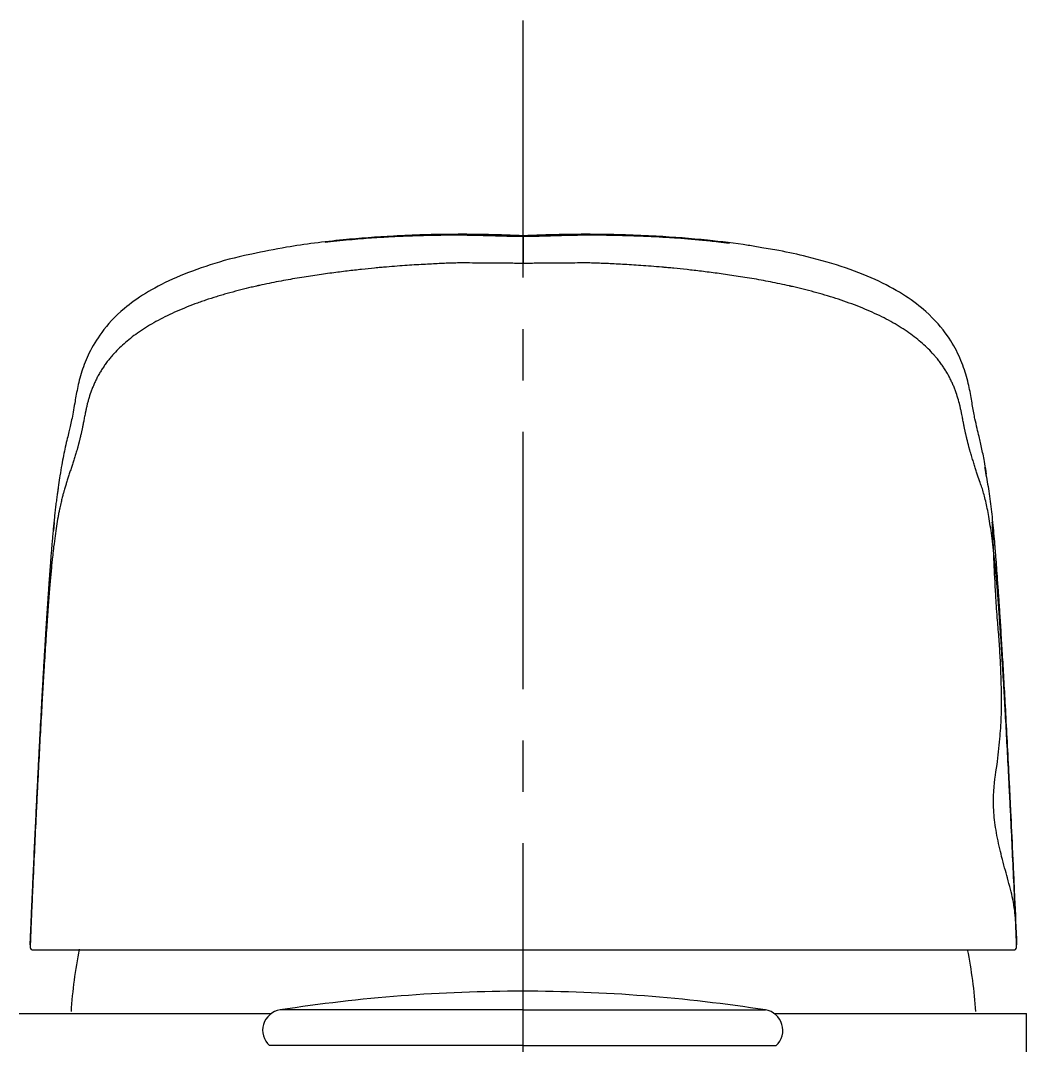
# Model space of a CAD drawing. Extents: x 1171 to 2300, y 0 to 827.
# Drawn here: x 1423.33 to 1472.25, y 290.29 to 340.12 of the extents above; entities that cross this region are included whole.
import ezdxf

# ---------------------------------------------------------------- set-up
doc = ezdxf.new("R2010")
doc.units = 0
doc.header["$LTSCALE"] = 10
doc.header["$MEASUREMENT"] = 0
doc.linetypes.add('CENTER', pattern=[2, 1.25, -0.25, 0.25, -0.25])
doc.layers.add('1', color=7, linetype='CONTINUOUS')

msp = doc.modelspace()

# ---------------------------------------------------------------- linework, layer by layer
at = {"layer": '1', "color": 1, "linetype": 'CENTER', "lineweight": -3}
msp.add_line((1447.754, 340.123), (1447.754, 182.282), dxfattribs=at)
at = {"layer": '1', "color": 7, "linetype": 'Continuous', "lineweight": -3}
for p, q in [((1447.754, 292.021), (1435.95, 292.021)), ((1447.754, 292.021), (1459.558, 292.021)), ((1447.754, 290.293), (1435.43, 290.293)), ((1447.754, 290.293), (1460.078, 290.293))]:
    msp.add_line(p, q, dxfattribs=at)
for centre, radius, start, end in [((1447.785, 290.581), 22.042, 168.5073, 176.4605), ((1447.785, 290.581), 22.042, 3.5395, 11.4414), ((1447.754, 216.081), 76.851, 90, 98.83502), ((1447.754, 216.081), 76.851, 81.16498, 90), ((1436.104, 291.033), 1, 98.835, 227.6589), ((1459.404, 291.033), 1, 312.3411, 81.165)]:
    msp.add_arc(centre, radius, start, end, dxfattribs=at)
msp.add_ellipse((1447.785, 328.664), major_axis=(0, -1), ratio=0.000006, start_param=1.212251, end_param=3.20728, dxfattribs=at)
for points, knots in [([(1447.785, 329.659), (1446.651, 329.711), (1444.54, 329.753), (1441.605, 329.67), (1438.871, 329.464), (1436.536, 329.169), (1435.125, 328.887), (1434.579, 328.763)], [0, 0, 0, 0, 0.245704, 0.460379, 0.643405, 0.858136, 1, 1, 1, 1]), ([(1438.141, 329.349), (1438.226, 329.359), (1438.516, 329.392), (1439.001, 329.442), (1439.585, 329.496), (1440.131, 329.54), (1440.639, 329.575), (1441.102, 329.604), (1441.528, 329.626), (1441.923, 329.644), (1442.3, 329.659), (1442.658, 329.67), (1442.998, 329.68), (1443.319, 329.687), (1443.622, 329.693), (1443.905, 329.696), (1444.17, 329.699), (1444.384, 329.699), (1444.553, 329.699), (1444.682, 329.699), (1444.808, 329.698), (1444.933, 329.696), (1445.054, 329.695), (1445.173, 329.693), (1445.29, 329.691), (1445.404, 329.689), (1445.515, 329.686), (1445.623, 329.684), (1445.729, 329.681), (1445.832, 329.678), (1445.932, 329.676), (1446.03, 329.673), (1446.124, 329.67), (1446.217, 329.668), (1446.306, 329.665), (1446.393, 329.663), (1446.477, 329.66), (1446.559, 329.658), (1446.639, 329.655), (1446.717, 329.653), (1446.792, 329.651), (1446.866, 329.649), (1446.938, 329.647), (1447.008, 329.645), (1447.076, 329.643), (1447.143, 329.642), (1447.209, 329.64), (1447.274, 329.638), (1447.339, 329.637), (1447.402, 329.636), (1447.466, 329.635), (1447.529, 329.634), (1447.592, 329.633), (1447.656, 329.632), (1447.72, 329.632), (1447.763, 329.631), (1447.785, 329.631)], [0, 0, 0, 0, 0.027639, 0.09417, 0.156302, 0.214022, 0.267337, 0.316284, 0.359182, 0.400136, 0.439131, 0.476157, 0.511201, 0.544258, 0.57533, 0.604426, 0.631564, 0.656772, 0.670205, 0.6834, 0.696349, 0.709045, 0.72148, 0.733649, 0.745547, 0.757171, 0.768518, 0.779586, 0.790373, 0.80088, 0.811106, 0.821053, 0.830723, 0.84012, 0.849249, 0.858117, 0.866731, 0.875101, 0.883238, 0.891152, 0.898856, 0.906361, 0.913678, 0.920823, 0.927809, 0.934654, 0.941377, 0.947998, 0.954538, 0.96102, 0.967465, 0.973898, 0.980341, 0.986822, 0.993365, 1, 1, 1, 1]), ([(1459.376, 329.078), (1459.157, 329.118), (1458.31, 329.264), (1456.602, 329.467), (1454.108, 329.664), (1451.105, 329.754), (1448.943, 329.712), (1447.785, 329.659)], [0, 0, 0, 0, 0.062427, 0.238891, 0.454821, 0.709857, 1, 1, 1, 1]), ([(1447.785, 329.631), (1447.837, 329.631), (1447.888, 329.632), (1447.989, 329.633), (1448.039, 329.633), (1448.19, 329.636), (1448.291, 329.638), (1448.448, 329.642), (1448.502, 329.643), (1448.612, 329.646), (1448.668, 329.648), (1448.842, 329.653), (1448.966, 329.656), (1449.232, 329.664), (1449.374, 329.668), (1449.678, 329.677), (1449.841, 329.681), (1450.188, 329.689), (1450.372, 329.693), (1450.759, 329.698), (1450.963, 329.699), (1451.176, 329.699), (1451.179, 329.699), (1451.181, 329.699), (1451.182, 329.699), (1451.183, 329.699), (1451.183, 329.699), (1451.183, 329.699), (1451.185, 329.699), (1451.19, 329.699), (1451.201, 329.699), (1451.223, 329.699), (1451.267, 329.699), (1451.357, 329.699), (1451.437, 329.698), (1451.601, 329.697), (1451.715, 329.696), (1452.074, 329.691), (1452.333, 329.686), (1452.752, 329.675), (1452.897, 329.671), (1453.196, 329.661), (1453.351, 329.656), (1453.83, 329.636), (1454.169, 329.62), (1454.529, 329.6), (1454.533, 329.599), (1454.538, 329.599), (1454.54, 329.599), (1454.54, 329.599), (1454.541, 329.599), (1454.541, 329.599), (1454.544, 329.599), (1454.554, 329.598), (1454.574, 329.597), (1454.616, 329.595), (1454.699, 329.59), (1454.87, 329.579), (1455.023, 329.569), (1455.335, 329.547), (1455.554, 329.531), (1456.01, 329.493), (1456.249, 329.472), (1456.744, 329.425), (1457.001, 329.398), (1457.441, 329.348), (1457.619, 329.327), (1457.801, 329.304)], [0, 0, 0, 0, 0.019753, 0.019753, 0.039507, 0.039507, 0.079014, 0.079014, 0.098767, 0.098767, 0.118521, 0.118521, 0.158028, 0.158028, 0.197535, 0.197535, 0.237042, 0.237042, 0.276549, 0.276549, 0.316056, 0.316056, 0.316364, 0.316519, 0.316557, 0.316557, 0.316596, 0.316596, 0.316673, 0.31729, 0.318525, 0.320994, 0.325932, 0.335809, 0.355563, 0.355563, 0.39507, 0.39507, 0.474083, 0.474083, 0.51359, 0.51359, 0.553097, 0.553097, 0.632111, 0.632111, 0.632729, 0.633037, 0.633114, 0.633114, 0.633191, 0.633191, 0.633346, 0.63458, 0.63705, 0.641988, 0.651865, 0.671618, 0.711125, 0.711125, 0.790139, 0.790139, 0.869153, 0.869153, 0.948167, 0.948167, 1, 1, 1, 1]), ([(1470.314, 318.071), (1470.285, 318.253), (1470.206, 318.726), (1470.081, 319.317), (1469.956, 319.849), (1469.846, 320.324), (1469.737, 320.772), (1469.638, 321.325), (1469.521, 322.042), (1469.337, 322.871), (1469.009, 323.801), (1468.425, 324.852), (1467.589, 325.827), (1466.428, 326.725), (1465.138, 327.45), (1463.529, 328.104), (1461.834, 328.593), (1460.423, 328.905), (1459.66, 329.034), (1459.376, 329.078)], [0, 0, 0, 0, 0.044358, 0.123251, 0.206387, 0.267136, 0.340048, 0.424575, 0.500225, 0.573413, 0.639467, 0.701667, 0.774618, 0.821286, 0.866948, 0.91164, 0.955004, 0.983564, 1, 1, 1, 1]), ([(1434.579, 328.763), (1434.456, 328.74), (1433.635, 328.579), (1432.286, 328.175), (1430.652, 327.553), (1429.344, 326.852), (1428.137, 325.973), (1427.249, 324.996), (1426.63, 323.952), (1426.277, 323.019), (1426.078, 322.197), (1425.97, 321.56), (1425.888, 321.072), (1425.817, 320.715), (1425.745, 320.412), (1425.677, 320.119), (1425.599, 319.792), (1425.511, 319.415), (1425.389, 318.835), (1425.256, 318.138), (1425.158, 317.395), (1425.116, 317.052)], [0, 0, 0, 0, 0.007076, 0.048216, 0.090152, 0.133062, 0.176813, 0.246466, 0.307496, 0.368683, 0.435805, 0.506383, 0.558649, 0.612416, 0.660257, 0.698139, 0.743309, 0.79478, 0.840156, 0.931909, 1, 1, 1, 1]), ([(1447.785, 328.313), (1447.735, 328.313), (1447.685, 328.313), (1447.588, 328.314), (1447.539, 328.315), (1447.394, 328.317), (1447.296, 328.318), (1447.091, 328.319), (1446.983, 328.319), (1446.753, 328.318), (1446.631, 328.318), (1446.431, 328.319), (1446.363, 328.319), (1446.219, 328.321), (1446.145, 328.321), (1445.915, 328.324), (1445.751, 328.327), (1445.402, 328.332), (1445.217, 328.335), (1444.927, 328.337), (1444.728, 328.337), (1444.522, 328.334), (1444.413, 328.331), (1444.409, 328.331), (1444.406, 328.331), (1444.405, 328.331), (1444.405, 328.331), (1444.405, 328.331), (1444.405, 328.331), (1444.404, 328.331), (1444.403, 328.331), (1444.399, 328.331), (1444.389, 328.33), (1444.368, 328.33), (1444.325, 328.329), (1444.238, 328.326), (1444.161, 328.323), (1444.002, 328.317), (1443.891, 328.313), (1443.543, 328.297), (1443.29, 328.284), (1442.742, 328.253), (1442.448, 328.236), (1441.975, 328.204), (1441.813, 328.192), (1441.478, 328.167), (1441.306, 328.154), (1441.124, 328.138), (1441.118, 328.138), (1441.112, 328.137), (1441.111, 328.137), (1441.111, 328.137), (1441.11, 328.137), (1441.11, 328.137), (1441.109, 328.137), (1441.107, 328.137), (1441.099, 328.136), (1441.081, 328.135), (1441.041, 328.131), (1440.961, 328.124), (1440.798, 328.11), (1440.651, 328.096), (1440.35, 328.067), (1440.139, 328.045), (1439.695, 327.997), (1439.462, 327.97), (1438.977, 327.912), (1438.725, 327.881), (1438.2, 327.811), (1437.929, 327.774), (1437.369, 327.691), (1437.081, 327.646), (1436.49, 327.547), (1436.188, 327.494), (1435.728, 327.405), (1435.573, 327.374), (1435.262, 327.31), (1435.105, 327.277), (1434.939, 327.239), (1434.928, 327.237), (1434.916, 327.234), (1434.915, 327.234), (1434.914, 327.234), (1434.914, 327.234), (1434.914, 327.234), (1434.912, 327.234), (1434.908, 327.233), (1434.893, 327.229), (1434.859, 327.222), (1434.785, 327.205), (1434.637, 327.171), (1434.509, 327.141), (1434.252, 327.079), (1434.08, 327.036), (1433.733, 326.946), (1433.559, 326.899), (1433.296, 326.824), (1433.209, 326.799), (1433.033, 326.747), (1432.945, 326.721), (1432.681, 326.64), (1432.505, 326.583), (1432.243, 326.495), (1432.156, 326.465), (1431.983, 326.404), (1431.897, 326.373), (1431.641, 326.278), (1431.472, 326.212), (1431.141, 326.078), (1430.978, 326.008), (1430.66, 325.865), (1430.504, 325.791), (1430.201, 325.64), (1430.054, 325.563), (1429.769, 325.405), (1429.631, 325.325), (1429.365, 325.161), (1429.237, 325.078), (1428.991, 324.909), (1428.873, 324.823), (1428.648, 324.65), (1428.54, 324.563), (1428.335, 324.386), (1428.238, 324.298), (1428.053, 324.119), (1427.965, 324.029), (1427.877, 323.933), (1427.872, 323.927), (1427.866, 323.92), (1427.865, 323.919), (1427.865, 323.919), (1427.864, 323.919), (1427.864, 323.919), (1427.864, 323.919), (1427.864, 323.919), (1427.864, 323.919), (1427.863, 323.917), (1427.86, 323.915), (1427.851, 323.905), (1427.83, 323.881), (1427.786, 323.831), (1427.748, 323.788), (1427.675, 323.701), (1427.627, 323.642), (1427.536, 323.525), (1427.492, 323.466), (1427.408, 323.347), (1427.367, 323.288), (1427.289, 323.169), (1427.251, 323.109), (1427.197, 323.019), (1427.18, 322.989), (1427.145, 322.929), (1427.128, 322.898), (1427.078, 322.807), (1427.047, 322.746), (1426.986, 322.625), (1426.958, 322.565), (1426.903, 322.445), (1426.878, 322.385), (1426.828, 322.266), (1426.805, 322.206), (1426.738, 322.027), (1426.698, 321.908), (1426.645, 321.731), (1426.628, 321.673), (1426.596, 321.557), (1426.58, 321.499), (1426.552, 321.384), (1426.538, 321.326), (1426.512, 321.213), (1426.5, 321.156), (1426.487, 321.097), (1426.486, 321.091), (1426.485, 321.086), (1426.485, 321.083), (1426.484, 321.083), (1426.484, 321.082), (1426.484, 321.082), (1426.484, 321.082), (1426.484, 321.082), (1426.484, 321.081), (1426.481, 321.069), (1426.475, 321.036), (1426.468, 321.005), (1426.456, 320.944), (1426.448, 320.904), (1426.433, 320.828), (1426.426, 320.791), (1426.412, 320.718), (1426.405, 320.683), (1426.386, 320.581), (1426.373, 320.518), (1426.35, 320.397), (1426.338, 320.34), (1426.316, 320.232), (1426.305, 320.182), (1426.29, 320.112), (1426.285, 320.089), (1426.277, 320.056), (1426.275, 320.045), (1426.27, 320.024), (1426.268, 320.014), (1426.26, 319.983), (1426.256, 319.963), (1426.247, 319.924), (1426.242, 319.905), (1426.235, 319.877), (1426.233, 319.867), (1426.229, 319.849), (1426.226, 319.839), (1426.22, 319.812), (1426.215, 319.794), (1426.207, 319.758), (1426.203, 319.741), (1426.195, 319.707), (1426.191, 319.69), (1426.183, 319.658), (1426.179, 319.643), (1426.172, 319.613), (1426.168, 319.598), (1426.161, 319.57), (1426.158, 319.557), (1426.151, 319.531), (1426.148, 319.518), (1426.139, 319.483), (1426.134, 319.461), (1426.123, 319.421), (1426.118, 319.403), (1426.11, 319.37), (1426.106, 319.356), (1426.096, 319.318), (1426.091, 319.299), (1426.087, 319.287), (1426.087, 319.287), (1426.087, 319.286), (1426.087, 319.286), (1426.087, 319.286), (1426.087, 319.286), (1426.087, 319.286), (1426.087, 319.286), (1426.087, 319.286), (1426.086, 319.286), (1426.086, 319.285), (1426.086, 319.284), (1426.085, 319.28), (1426.081, 319.267), (1426.072, 319.236), (1426.063, 319.208), (1426.046, 319.152), (1426.034, 319.115), (1426.012, 319.042), (1426, 319.005), (1425.977, 318.933), (1425.954, 318.862), (1425.931, 318.791), (1425.909, 318.721), (1425.897, 318.686), (1425.863, 318.58), (1425.84, 318.511), (1425.795, 318.372), (1425.772, 318.302), (1425.728, 318.164), (1425.706, 318.095), (1425.662, 317.957), (1425.64, 317.889), (1425.597, 317.752), (1425.576, 317.684), (1425.554, 317.613), (1425.552, 317.608), (1425.55, 317.602), (1425.55, 317.6), (1425.549, 317.599), (1425.549, 317.599), (1425.549, 317.599), (1425.549, 317.599), (1425.549, 317.599), (1425.549, 317.599), (1425.549, 317.598), (1425.548, 317.593), (1425.544, 317.581), (1425.54, 317.568), (1425.53, 317.538), (1425.523, 317.515), (1425.506, 317.46), (1425.496, 317.428), (1425.474, 317.356), (1425.462, 317.315), (1425.435, 317.224), (1425.421, 317.173), (1425.389, 317.06), (1425.373, 316.998), (1425.338, 316.86), (1425.319, 316.784), (1425.279, 316.617), (1425.259, 316.525), (1425.234, 316.411), (1425.23, 316.392), (1425.226, 316.372), (1425.224, 316.364), (1425.224, 316.363), (1425.224, 316.362), (1425.224, 316.362), (1425.224, 316.362), (1425.224, 316.362), (1425.224, 316.362), (1425.223, 316.361), (1425.223, 316.358), (1425.219, 316.338), (1425.208, 316.286), (1425.184, 316.168), (1425.164, 316.063), (1425.125, 315.849), (1425.1, 315.701), (1425.028, 315.237), (1424.983, 314.903), (1424.938, 314.532), (1424.936, 314.516), (1424.934, 314.497), (1424.933, 314.489), (1424.933, 314.487), (1424.933, 314.486), (1424.933, 314.485), (1424.933, 314.485), (1424.933, 314.485), (1424.933, 314.482), (1424.93, 314.461), (1424.923, 314.401), (1424.907, 314.262), (1424.894, 314.136), (1424.866, 313.874), (1424.847, 313.685), (1424.808, 313.276), (1424.788, 313.055), (1424.747, 312.576), (1424.726, 312.317), (1424.682, 311.756), (1424.659, 311.454), (1424.612, 310.799), (1424.587, 310.446), (1424.536, 309.682), (1424.51, 309.271), (1424.469, 308.606), (1424.455, 308.376), (1424.426, 307.9), (1424.411, 307.653), (1424.393, 307.334), (1424.389, 307.269), (1424.385, 307.203), (1424.385, 307.201), (1424.385, 307.201), (1424.385, 307.198), (1424.385, 307.193), (1424.384, 307.182), (1424.383, 307.158), (1424.38, 307.112), (1424.372, 306.966), (1424.364, 306.832), (1424.346, 306.507), (1424.309, 305.848), (1424.271, 305.158), (1424.221, 304.21), (1424.196, 303.722), (1424.158, 302.973), (1424.145, 302.72), (1424.12, 302.211), (1424.107, 301.954), (1424.069, 301.176), (1424.044, 300.649), (1423.993, 299.584), (1423.968, 299.045), (1423.931, 298.229), (1423.918, 297.956), (1423.894, 297.407), (1423.881, 297.131), (1423.844, 296.301), (1423.82, 295.744), (1423.796, 295.185)], [0, 0, 0, 0, 0.001953, 0.001953, 0.003906, 0.003906, 0.007812, 0.007812, 0.011719, 0.011719, 0.015625, 0.015625, 0.017578, 0.017578, 0.019531, 0.019531, 0.023437, 0.023437, 0.027344, 0.027344, 0.029297, 0.03125, 0.03125, 0.031311, 0.031319, 0.031321, 0.031321, 0.031322, 0.031322, 0.031326, 0.031342, 0.031372, 0.031494, 0.031738, 0.032227, 0.033203, 0.035156, 0.035156, 0.039062, 0.039062, 0.046875, 0.046875, 0.054687, 0.054687, 0.058594, 0.058594, 0.0625, 0.0625, 0.062622, 0.062637, 0.062641, 0.062641, 0.062645, 0.062645, 0.062653, 0.062683, 0.062744, 0.062988, 0.063477, 0.064453, 0.066406, 0.070312, 0.070312, 0.078125, 0.078125, 0.085937, 0.085937, 0.09375, 0.09375, 0.101562, 0.101562, 0.109375, 0.109375, 0.117187, 0.117187, 0.121094, 0.121094, 0.125, 0.125, 0.125244, 0.125275, 0.125282, 0.125282, 0.12529, 0.12529, 0.125305, 0.125366, 0.125488, 0.125977, 0.126953, 0.128906, 0.132812, 0.132812, 0.140625, 0.140625, 0.148437, 0.148437, 0.152344, 0.152344, 0.15625, 0.15625, 0.164062, 0.164062, 0.167969, 0.167969, 0.171875, 0.171875, 0.179687, 0.179687, 0.1875, 0.1875, 0.195312, 0.195312, 0.203125, 0.203125, 0.210937, 0.210937, 0.21875, 0.21875, 0.226562, 0.226562, 0.234375, 0.234375, 0.242187, 0.242187, 0.25, 0.25, 0.250488, 0.250549, 0.250565, 0.250568, 0.250568, 0.25057, 0.25057, 0.250572, 0.25058, 0.25061, 0.250732, 0.250977, 0.251953, 0.253906, 0.257812, 0.257812, 0.265625, 0.265625, 0.273437, 0.273437, 0.28125, 0.28125, 0.289062, 0.289062, 0.292969, 0.292969, 0.296875, 0.296875, 0.304687, 0.304687, 0.3125, 0.3125, 0.320312, 0.320312, 0.328125, 0.328125, 0.34375, 0.34375, 0.351562, 0.351562, 0.359375, 0.359375, 0.367187, 0.367187, 0.375, 0.375, 0.375488, 0.375732, 0.375793, 0.375824, 0.375839, 0.375847, 0.375847, 0.375854, 0.375854, 0.375977, 0.376953, 0.378906, 0.378906, 0.382812, 0.382812, 0.386719, 0.386719, 0.390625, 0.390625, 0.398437, 0.398437, 0.40625, 0.40625, 0.414062, 0.414062, 0.417969, 0.417969, 0.419922, 0.419922, 0.421875, 0.421875, 0.425781, 0.425781, 0.429687, 0.429687, 0.431641, 0.431641, 0.433594, 0.433594, 0.4375, 0.4375, 0.441406, 0.441406, 0.445312, 0.445312, 0.449219, 0.449219, 0.453125, 0.453125, 0.457031, 0.457031, 0.460937, 0.460937, 0.46875, 0.46875, 0.476562, 0.476562, 0.484375, 0.484375, 0.5, 0.5, 0.500977, 0.501099, 0.501129, 0.501137, 0.501137, 0.501139, 0.501139, 0.501141, 0.501144, 0.50116, 0.501221, 0.501465, 0.501953, 0.503906, 0.507812, 0.507812, 0.515625, 0.515625, 0.523437, 0.523437, 0.53125, 0.539062, 0.539062, 0.546875, 0.546875, 0.5625, 0.5625, 0.578125, 0.578125, 0.59375, 0.59375, 0.609375, 0.609375, 0.625, 0.625, 0.625977, 0.626221, 0.626343, 0.626404, 0.626419, 0.626419, 0.626427, 0.626427, 0.626434, 0.626465, 0.626953, 0.628906, 0.632812, 0.632812, 0.640625, 0.640625, 0.648437, 0.648437, 0.65625, 0.65625, 0.664062, 0.664062, 0.671875, 0.671875, 0.679687, 0.679687, 0.6875, 0.6875, 0.688477, 0.688965, 0.689026, 0.689056, 0.68906, 0.68906, 0.689064, 0.689064, 0.689072, 0.689087, 0.689209, 0.689453, 0.691406, 0.695312, 0.703125, 0.703125, 0.71875, 0.71875, 0.75, 0.75, 0.750977, 0.751465, 0.751587, 0.751648, 0.751678, 0.751694, 0.751694, 0.751709, 0.751709, 0.751953, 0.753906, 0.757812, 0.765625, 0.765625, 0.78125, 0.78125, 0.796875, 0.796875, 0.8125, 0.8125, 0.828125, 0.828125, 0.84375, 0.84375, 0.859375, 0.859375, 0.867187, 0.867187, 0.875, 0.875, 0.876953, 0.876984, 0.876984, 0.877014, 0.877014, 0.877075, 0.877197, 0.877441, 0.87793, 0.878906, 0.882812, 0.882812, 0.890625, 0.90625, 0.90625, 0.921875, 0.921875, 0.929687, 0.929687, 0.9375, 0.9375, 0.953125, 0.953125, 0.96875, 0.96875, 0.976562, 0.976562, 0.984375, 0.984375, 1, 1, 1, 1]), ([(1471.774, 295.185), (1471.75, 295.741), (1471.726, 296.296), (1471.677, 297.4), (1471.652, 297.949), (1471.602, 299.038), (1471.577, 299.577), (1471.526, 300.644), (1471.501, 301.17), (1471.463, 301.948), (1471.45, 302.204), (1471.424, 302.714), (1471.386, 303.47), (1471.348, 304.203), (1471.298, 305.154), (1471.261, 305.849), (1471.224, 306.512), (1471.205, 306.838), (1471.198, 306.973), (1471.19, 307.12), (1471.187, 307.166), (1471.186, 307.189), (1471.185, 307.201), (1471.185, 307.206), (1471.184, 307.208), (1471.184, 307.209), (1471.184, 307.21), (1471.184, 307.211), (1471.181, 307.27), (1471.151, 307.793), (1471.122, 308.284), (1471.071, 309.11), (1471.047, 309.5), (1470.999, 310.235), (1470.975, 310.58), (1470.929, 311.231), (1470.907, 311.536), (1470.863, 312.109), (1470.841, 312.378), (1470.798, 312.884), (1470.777, 313.12), (1470.735, 313.565), (1470.715, 313.774), (1470.684, 314.067), (1470.674, 314.162), (1470.658, 314.3), (1470.651, 314.368), (1470.643, 314.435), (1470.64, 314.459), (1470.64, 314.462), (1470.64, 314.463), (1470.64, 314.463), (1470.64, 314.464), (1470.64, 314.464), (1470.639, 314.467), (1470.638, 314.476), (1470.636, 314.497), (1470.611, 314.707), (1470.587, 314.9), (1470.54, 315.244), (1470.517, 315.407), (1470.446, 315.872), (1470.398, 316.148), (1470.297, 316.646), (1470.244, 316.867), (1470.162, 317.167), (1470.134, 317.262), (1470.091, 317.396), (1470.069, 317.462), (1470.043, 317.535), (1470.03, 317.569), (1470.026, 317.582), (1470.025, 317.584), (1470.025, 317.585), (1470.025, 317.585), (1470.025, 317.585), (1470.025, 317.585), (1470.025, 317.585), (1470.024, 317.585), (1470.024, 317.586), (1470.024, 317.587), (1470.022, 317.591), (1469.987, 317.687), (1469.948, 317.802), (1469.888, 317.988), (1469.867, 318.052), (1469.823, 318.187), (1469.801, 318.257), (1469.767, 318.365), (1469.755, 318.401), (1469.732, 318.475), (1469.708, 318.55), (1469.684, 318.627), (1469.66, 318.705), (1469.647, 318.744), (1469.61, 318.864), (1469.585, 318.946), (1469.546, 319.074), (1469.527, 319.138), (1469.504, 319.215), (1469.493, 319.251), (1469.489, 319.266), (1469.488, 319.27), (1469.487, 319.272), (1469.487, 319.273), (1469.487, 319.273), (1469.487, 319.273), (1469.487, 319.273), (1469.487, 319.273), (1469.487, 319.273), (1469.487, 319.273), (1469.487, 319.273), (1469.486, 319.274), (1469.482, 319.288), (1469.476, 319.309), (1469.465, 319.349), (1469.461, 319.364), (1469.452, 319.398), (1469.447, 319.416), (1469.437, 319.457), (1469.431, 319.479), (1469.422, 319.515), (1469.418, 319.528), (1469.412, 319.554), (1469.409, 319.567), (1469.402, 319.596), (1469.398, 319.61), (1469.391, 319.641), (1469.387, 319.657), (1469.379, 319.689), (1469.375, 319.706), (1469.367, 319.74), (1469.363, 319.757), (1469.354, 319.793), (1469.35, 319.811), (1469.344, 319.839), (1469.341, 319.848), (1469.337, 319.867), (1469.335, 319.876), (1469.328, 319.904), (1469.324, 319.923), (1469.314, 319.962), (1469.31, 319.982), (1469.303, 320.012), (1469.3, 320.023), (1469.296, 320.044), (1469.293, 320.054), (1469.286, 320.087), (1469.276, 320.131), (1469.265, 320.179), (1469.255, 320.229), (1469.25, 320.254), (1469.233, 320.332), (1469.222, 320.388), (1469.199, 320.506), (1469.187, 320.568), (1469.161, 320.702), (1469.148, 320.772), (1469.126, 320.884), (1469.118, 320.923), (1469.107, 320.982), (1469.1, 321.012), (1469.094, 321.043), (1469.092, 321.055), (1469.091, 321.056), (1469.091, 321.056), (1469.091, 321.057), (1469.091, 321.057), (1469.091, 321.057), (1469.091, 321.057), (1469.091, 321.057), (1469.091, 321.058), (1469.091, 321.061), (1469.089, 321.067), (1469.077, 321.128), (1469.064, 321.187), (1469.038, 321.301), (1469.025, 321.358), (1468.982, 321.53), (1468.951, 321.647), (1468.881, 321.881), (1468.842, 321.999), (1468.777, 322.177), (1468.754, 322.236), (1468.706, 322.355), (1468.68, 322.415), (1468.627, 322.534), (1468.6, 322.594), (1468.541, 322.713), (1468.511, 322.773), (1468.447, 322.891), (1468.38, 323.01), (1468.271, 323.188), (1468.192, 323.305), (1468.111, 323.422), (1468.026, 323.538), (1467.934, 323.653), (1467.864, 323.739), (1467.828, 323.782), (1467.784, 323.832), (1467.764, 323.855), (1467.756, 323.864), (1467.753, 323.867), (1467.752, 323.868), (1467.752, 323.869), (1467.752, 323.869), (1467.752, 323.869), (1467.752, 323.869), (1467.751, 323.869), (1467.751, 323.87), (1467.745, 323.876), (1467.659, 323.972), (1467.568, 324.068), (1467.389, 324.245), (1467.294, 324.334), (1467.094, 324.51), (1466.99, 324.597), (1466.77, 324.769), (1466.655, 324.855), (1466.415, 325.023), (1466.29, 325.107), (1466.03, 325.27), (1465.895, 325.351), (1465.616, 325.509), (1465.472, 325.587), (1465.174, 325.739), (1465.021, 325.813), (1464.708, 325.957), (1464.547, 326.027), (1464.22, 326.164), (1464.053, 326.23), (1463.715, 326.358), (1463.543, 326.42), (1463.196, 326.54), (1463.021, 326.597), (1462.494, 326.763), (1462.14, 326.865), (1461.614, 327.005), (1461.439, 327.049), (1461.179, 327.113), (1461.049, 327.144), (1460.899, 327.179), (1460.825, 327.196), (1460.79, 327.204), (1460.775, 327.208), (1460.771, 327.209), (1460.769, 327.209), (1460.769, 327.209), (1460.769, 327.209), (1460.769, 327.209), (1460.768, 327.209), (1460.767, 327.21), (1460.755, 327.212), (1460.429, 327.286), (1460.107, 327.354), (1459.491, 327.474), (1459.188, 327.529), (1458.596, 327.629), (1458.306, 327.675), (1457.743, 327.759), (1457.47, 327.798), (1456.943, 327.869), (1456.689, 327.901), (1456.201, 327.96), (1455.967, 327.987), (1455.521, 328.036), (1455.308, 328.058), (1455.005, 328.088), (1454.858, 328.102), (1454.693, 328.117), (1454.613, 328.124), (1454.573, 328.128), (1454.554, 328.129), (1454.547, 328.13), (1454.544, 328.13), (1454.543, 328.13), (1454.543, 328.13), (1454.543, 328.13), (1454.543, 328.13), (1454.542, 328.13), (1454.535, 328.131), (1454.349, 328.147), (1454.169, 328.161), (1453.828, 328.187), (1453.663, 328.199), (1453.182, 328.232), (1452.882, 328.25), (1452.325, 328.282), (1452.068, 328.295), (1451.714, 328.311), (1451.601, 328.316), (1451.44, 328.322), (1451.361, 328.325), (1451.273, 328.328), (1451.229, 328.329), (1451.208, 328.33), (1451.198, 328.33), (1451.194, 328.33), (1451.192, 328.33), (1451.192, 328.33), (1451.192, 328.33), (1451.192, 328.33), (1451.191, 328.33), (1451.191, 328.33), (1451.187, 328.33), (1451.077, 328.333), (1450.866, 328.337), (1450.665, 328.336), (1450.372, 328.335), (1450.186, 328.332), (1449.834, 328.326), (1449.668, 328.324), (1449.436, 328.321), (1449.361, 328.32), (1449.217, 328.319), (1449.147, 328.319), (1448.946, 328.318), (1448.823, 328.318), (1448.591, 328.318), (1448.483, 328.318), (1448.277, 328.318), (1448.178, 328.317), (1448.032, 328.315), (1447.983, 328.314), (1447.885, 328.313), (1447.836, 328.313), (1447.785, 328.313)], [0, 0, 0, 0, 0.015625, 0.015625, 0.03125, 0.03125, 0.046875, 0.046875, 0.0625, 0.0625, 0.070313, 0.070313, 0.078125, 0.09375, 0.09375, 0.109375, 0.117188, 0.117188, 0.121094, 0.12207, 0.122559, 0.122803, 0.122925, 0.122986, 0.123001, 0.123001, 0.123016, 0.123016, 0.123047, 0.125, 0.140625, 0.140625, 0.15625, 0.15625, 0.171875, 0.171875, 0.1875, 0.1875, 0.203125, 0.203125, 0.21875, 0.21875, 0.234375, 0.234375, 0.242188, 0.242188, 0.246094, 0.248047, 0.248169, 0.24823, 0.24826, 0.248276, 0.248276, 0.248291, 0.248291, 0.248535, 0.249023, 0.25, 0.265625, 0.265625, 0.28125, 0.28125, 0.3125, 0.3125, 0.34375, 0.34375, 0.359375, 0.359375, 0.367188, 0.371094, 0.373047, 0.373535, 0.373566, 0.373573, 0.373573, 0.373577, 0.373577, 0.373581, 0.373596, 0.373657, 0.373779, 0.374023, 0.375, 0.40625, 0.40625, 0.421875, 0.421875, 0.4375, 0.4375, 0.445313, 0.445313, 0.453125, 0.460938, 0.460938, 0.46875, 0.46875, 0.484375, 0.484375, 0.492188, 0.496094, 0.498047, 0.498535, 0.498779, 0.49884, 0.498856, 0.498859, 0.498859, 0.498861, 0.498861, 0.498863, 0.498871, 0.498901, 0.499023, 0.5, 0.515625, 0.515625, 0.523438, 0.523438, 0.53125, 0.53125, 0.539063, 0.539063, 0.542969, 0.542969, 0.546875, 0.546875, 0.550781, 0.550781, 0.554688, 0.554688, 0.558594, 0.558594, 0.5625, 0.5625, 0.566406, 0.566406, 0.568359, 0.568359, 0.570313, 0.570313, 0.574219, 0.574219, 0.578125, 0.578125, 0.580078, 0.580078, 0.582031, 0.582031, 0.585938, 0.589844, 0.589844, 0.59375, 0.59375, 0.601563, 0.601563, 0.609375, 0.609375, 0.617188, 0.617188, 0.621094, 0.621094, 0.623047, 0.624023, 0.624084, 0.624115, 0.62413, 0.624138, 0.624142, 0.624144, 0.624144, 0.624146, 0.624146, 0.624268, 0.624512, 0.625, 0.632813, 0.632813, 0.640625, 0.640625, 0.65625, 0.65625, 0.671875, 0.671875, 0.679688, 0.679688, 0.6875, 0.6875, 0.695313, 0.695313, 0.703125, 0.703125, 0.710938, 0.71875, 0.726563, 0.726563, 0.734375, 0.742188, 0.742188, 0.746094, 0.748047, 0.749023, 0.749268, 0.74939, 0.74942, 0.749428, 0.749428, 0.749432, 0.749432, 0.749435, 0.749451, 0.749512, 0.75, 0.757813, 0.757813, 0.765625, 0.765625, 0.773438, 0.773438, 0.78125, 0.78125, 0.789063, 0.789063, 0.796875, 0.796875, 0.804688, 0.804688, 0.8125, 0.8125, 0.820313, 0.820313, 0.828125, 0.828125, 0.835938, 0.835938, 0.84375, 0.84375, 0.859375, 0.859375, 0.867188, 0.867188, 0.871094, 0.873047, 0.874023, 0.874512, 0.874634, 0.874695, 0.87471, 0.874714, 0.874714, 0.874718, 0.874718, 0.874725, 0.874756, 0.875, 0.882813, 0.882813, 0.890625, 0.890625, 0.898438, 0.898438, 0.90625, 0.90625, 0.914063, 0.914063, 0.921875, 0.921875, 0.929688, 0.929688, 0.933594, 0.935547, 0.936523, 0.937012, 0.937256, 0.937317, 0.937347, 0.937355, 0.937357, 0.937357, 0.937359, 0.937363, 0.937378, 0.9375, 0.941406, 0.941406, 0.945313, 0.945313, 0.953125, 0.953125, 0.960938, 0.960938, 0.964844, 0.964844, 0.966797, 0.967773, 0.968262, 0.968506, 0.968628, 0.968658, 0.968674, 0.968678, 0.968678, 0.968679, 0.968679, 0.968681, 0.968689, 0.96875, 0.970703, 0.972656, 0.972656, 0.976563, 0.976563, 0.980469, 0.980469, 0.982422, 0.982422, 0.984375, 0.984375, 0.988281, 0.988281, 0.992188, 0.992188, 0.996094, 0.996094, 0.998047, 0.998047, 1, 1, 1, 1]), ([(1470.207, 318.393), (1470.217, 318.349), (1470.226, 318.305), (1470.268, 318.115), (1470.297, 317.967), (1470.352, 317.664), (1470.378, 317.51), (1470.427, 317.195), (1470.45, 317.034), (1470.494, 316.707), (1470.514, 316.541), (1470.553, 316.203), (1470.572, 316.031), (1470.608, 315.682), (1470.625, 315.506), (1470.658, 315.15), (1470.674, 314.969), (1470.691, 314.777), (1470.692, 314.764), (1470.693, 314.75), (1470.693, 314.748), (1470.693, 314.747), (1470.693, 314.746), (1470.693, 314.746), (1470.693, 314.746), (1470.693, 314.746), (1470.694, 314.744), (1470.694, 314.738), (1470.696, 314.716), (1470.7, 314.664), (1470.71, 314.549), (1470.719, 314.446), (1470.736, 314.232), (1470.748, 314.079), (1470.774, 313.752), (1470.787, 313.577), (1470.815, 313.201), (1470.83, 313), (1470.86, 312.569), (1470.877, 312.339), (1470.91, 311.844), (1470.928, 311.579), (1470.965, 311.011), (1470.985, 310.708), (1471.015, 310.219), (1471.026, 310.051), (1471.047, 309.702), (1471.058, 309.522), (1471.091, 308.962), (1471.115, 308.564), (1471.163, 307.715), (1471.189, 307.264), (1471.241, 306.305), (1471.269, 305.797), (1471.325, 304.724), (1471.354, 304.159), (1471.399, 303.267), (1471.415, 302.962), (1471.445, 302.339), (1471.461, 302.02), (1471.508, 301.043), (1471.541, 300.364), (1471.59, 299.31), (1471.606, 298.952), (1471.64, 298.227), (1471.656, 297.858), (1471.707, 296.738), (1471.74, 295.97), (1471.774, 295.185)], [0, 0, 0, 0, 0.013214, 0.013214, 0.056118, 0.056118, 0.099022, 0.099022, 0.141925, 0.141925, 0.184829, 0.184829, 0.227733, 0.227733, 0.270637, 0.270637, 0.31354, 0.31354, 0.316222, 0.316557, 0.316725, 0.316808, 0.31685, 0.31685, 0.316871, 0.316871, 0.316892, 0.317563, 0.318903, 0.324266, 0.334992, 0.356444, 0.356444, 0.399348, 0.399348, 0.442252, 0.442252, 0.485155, 0.485155, 0.528059, 0.528059, 0.570963, 0.570963, 0.613866, 0.613866, 0.635318, 0.635318, 0.65677, 0.65677, 0.699674, 0.699674, 0.742578, 0.742578, 0.785481, 0.785481, 0.828385, 0.828385, 0.849837, 0.849837, 0.871289, 0.871289, 0.914193, 0.914193, 0.935644, 0.935644, 0.957096, 0.957096, 1, 1, 1, 1]), ([(1423.796, 295.185), (1423.797, 295.214), (1423.799, 295.271), (1423.805, 295.397), (1423.812, 295.564), (1423.826, 295.877), (1423.841, 296.222), (1423.857, 296.586), (1423.869, 296.865), (1423.881, 297.134), (1423.894, 297.406), (1423.906, 297.682), (1423.919, 297.961), (1423.937, 298.367), (1423.961, 298.895), (1423.991, 299.543), (1424.021, 300.185), (1424.051, 300.821), (1424.084, 301.504), (1424.119, 302.23), (1424.157, 302.994), (1424.194, 303.742), (1424.232, 304.474), (1424.269, 305.187), (1424.306, 305.88), (1424.342, 306.554), (1424.373, 307.11), (1424.398, 307.557), (1424.417, 307.901), (1424.437, 308.236), (1424.455, 308.562), (1424.474, 308.879), (1424.492, 309.186), (1424.51, 309.485), (1424.528, 309.775), (1424.545, 310.056), (1424.562, 310.329), (1424.578, 310.593), (1424.595, 310.85), (1424.611, 311.098), (1424.626, 311.339), (1424.642, 311.573), (1424.657, 311.8), (1424.672, 312.02), (1424.686, 312.234), (1424.701, 312.44), (1424.715, 312.641), (1424.728, 312.836), (1424.742, 313.024), (1424.755, 313.208), (1424.769, 313.385), (1424.782, 313.558), (1424.794, 313.725), (1424.807, 313.888), (1424.819, 314.045), (1424.831, 314.199), (1424.843, 314.347), (1424.855, 314.492), (1424.867, 314.632), (1424.879, 314.774), (1424.891, 314.918), (1424.904, 315.066), (1424.918, 315.213), (1424.931, 315.36), (1424.945, 315.506), (1424.959, 315.651), (1424.974, 315.796), (1424.988, 315.939), (1425.004, 316.082), (1425.019, 316.224), (1425.035, 316.364), (1425.052, 316.504), (1425.069, 316.642), (1425.086, 316.779), (1425.104, 316.915), (1425.122, 317.05), (1425.142, 317.184), (1425.159, 317.298), (1425.169, 317.367), (1425.173, 317.393)], [0, 0, 0, 0, 0.002487, 0.004973, 0.01101, 0.017047, 0.032396, 0.041222, 0.048993, 0.056883, 0.064891, 0.073017, 0.081261, 0.089624, 0.108997, 0.128374, 0.147753, 0.167127, 0.186491, 0.210779, 0.235043, 0.259284, 0.283511, 0.307734, 0.331964, 0.356212, 0.380486, 0.394006, 0.407422, 0.420734, 0.43394, 0.447039, 0.460027, 0.472904, 0.485666, 0.498315, 0.51085, 0.523274, 0.535586, 0.547789, 0.559881, 0.571864, 0.583736, 0.595498, 0.607148, 0.618688, 0.630117, 0.641436, 0.652646, 0.663746, 0.674736, 0.685617, 0.696389, 0.70705, 0.717601, 0.728042, 0.738373, 0.748593, 0.758702, 0.768703, 0.77977, 0.790991, 0.802364, 0.813891, 0.825571, 0.837406, 0.849395, 0.861539, 0.873839, 0.886296, 0.898911, 0.911686, 0.924621, 0.937717, 0.950975, 0.964397, 0.977983, 0.991734, 1, 1, 1, 1]), ([(1424.963, 315.72), (1424.958, 315.665), (1424.949, 315.545), (1424.94, 315.409), (1424.935, 315.336)], [0, 0, 0, 0, 0.483783, 1, 1, 1, 1]), ([(1471.722, 296.394), (1471.709, 296.684), (1471.628, 297.304), (1471.359, 298.332), (1471.063, 299.382), (1470.845, 300.309), (1470.729, 301.01), (1470.65, 301.689), (1470.628, 302.847), (1470.831, 303.88), (1470.957, 305.139), (1471.04, 306.224), (1471.043, 307.306), (1471.018, 308.311), (1470.975, 309.246), (1470.912, 310.174), (1470.816, 311.238), (1470.737, 312.501), (1470.663, 313.967), (1470.628, 315.094), (1470.6, 315.6), (1470.591, 315.747)], [0, 0, 0, 0, 0.058882, 0.107425, 0.146785, 0.179262, 0.194178, 0.208969, 0.24047, 0.310133, 0.372152, 0.423587, 0.472549, 0.517706, 0.557241, 0.595517, 0.636483, 0.693493, 0.79629, 0.929164, 1, 1, 1, 1]), ([(1423.796, 295.185), (1423.793, 295.104), (1423.799, 295.043), (1423.829, 294.962), (1423.854, 294.942), (1423.888, 294.942)], [0, 0, 0, 0, 0.5, 0.5, 1, 1, 1, 1]), ([(1471.682, 294.942), (1471.716, 294.942), (1471.741, 294.962), (1471.771, 295.043), (1471.777, 295.104), (1471.774, 295.185)], [0, 0, 0, 0, 0.5, 0.5, 1, 1, 1, 1]), ([(1423.888, 294.942), (1424.013, 294.942), (1424.622, 294.942), (1426.762, 294.942), (1430.618, 294.942), (1435.65, 294.942), (1441.505, 294.942), (1447.785, 294.942), (1454.064, 294.942), (1459.925, 294.942), (1464.949, 294.942), (1468.811, 294.942), (1470.948, 294.942), (1471.557, 294.942), (1471.682, 294.942)], [0, 0, 0, 0, 0.057207, 0.145766, 0.234324, 0.322883, 0.411441, 0.5, 0.588558, 0.677117, 0.765675, 0.854233, 0.942792, 1, 1, 1, 1]), ([(1423.254, 291.842), (1423.254, 291.842), (1423.292, 291.842), (1423.381, 291.842), (1423.391, 291.842), (1423.413, 291.842), (1423.425, 291.842), (1423.462, 291.842), (1423.489, 291.842), (1423.577, 291.842), (1423.646, 291.842), (1423.88, 291.842), (1424.074, 291.842), (1424.536, 291.842), (1424.805, 291.842), (1425.264, 291.842), (1425.427, 291.842), (1425.643, 291.842), (1425.686, 291.842), (1425.775, 291.842), (1425.909, 291.842), (1426.049, 291.842), (1426.522, 291.842), (1426.934, 291.842), (1427.82, 291.842), (1428.295, 291.842), (1429.308, 291.842), (1429.847, 291.842), (1430.489, 291.842), (1430.561, 291.842), (1430.706, 291.842), (1430.924, 291.842), (1431.145, 291.842), (1431.591, 291.842), (1431.895, 291.842), (1432.822, 291.842), (1433.463, 291.842), (1434.576, 291.842), (1435.036, 291.842), (1435.507, 291.842)], [0, 0, 0, 0, 0.093537, 0.093537, 0.105244, 0.105244, 0.116951, 0.116951, 0.140366, 0.140366, 0.187194, 0.187194, 0.280852, 0.280852, 0.374509, 0.374509, 0.421338, 0.421338, 0.433045, 0.433045, 0.444752, 0.468167, 0.468167, 0.561824, 0.561824, 0.655481, 0.655481, 0.749139, 0.749139, 0.760846, 0.760846, 0.772553, 0.795967, 0.795967, 0.842796, 0.842796, 0.936453, 0.936453, 1, 1, 1, 1]), ([(1459.984, 291.842), (1460.448, 291.842), (1460.904, 291.842), (1461.684, 291.842), (1462.012, 291.842), (1462.496, 291.842), (1462.737, 291.842), (1462.975, 291.842), (1463.133, 291.842), (1463.212, 291.842), (1463.914, 291.842), (1464.509, 291.842), (1465.639, 291.842), (1466.175, 291.842), (1467.189, 291.842), (1467.667, 291.842), (1468.227, 291.842), (1468.337, 291.842), (1468.499, 291.842), (1468.553, 291.842), (1468.659, 291.842), (1468.921, 291.842), (1469.169, 291.842), (1469.736, 291.842), (1470.42, 291.842), (1470.959, 291.842), (1471.309, 291.842), (1471.417, 291.842), (1471.564, 291.842), (1471.611, 291.842), (1471.7, 291.842), (1471.742, 291.842), (1471.939, 291.842), (1472.056, 291.842), (1472.213, 291.842), (1472.253, 291.842), (1472.254, 291.842), (1472.254, 291.842), (1472.254, 291.842)], [0, 0, 0, 0, 0.062906, 0.062906, 0.10971, 0.10971, 0.133113, 0.144814, 0.144814, 0.156515, 0.156515, 0.250125, 0.250125, 0.343734, 0.343734, 0.437344, 0.437344, 0.460746, 0.460746, 0.472447, 0.472447, 0.484148, 0.530953, 0.530953, 0.624563, 0.718172, 0.718172, 0.764977, 0.764977, 0.788379, 0.788379, 0.811782, 0.811782, 0.905391, 0.905391, 0.999001, 0.999001, 1, 1, 1, 1])]:
    msp.add_open_spline(points, degree=3, knots=knots, dxfattribs=at)
for points in [[(1423.858, 296.611), (1423.827, 295.913), (1423.797, 295.21)], [(1472.254, 286.543), (1472.254, 289.192), (1472.254, 291.842)]]:
    msp.add_open_spline(points, degree=2, dxfattribs=at)

doc.saveas('drawing.dxf')
